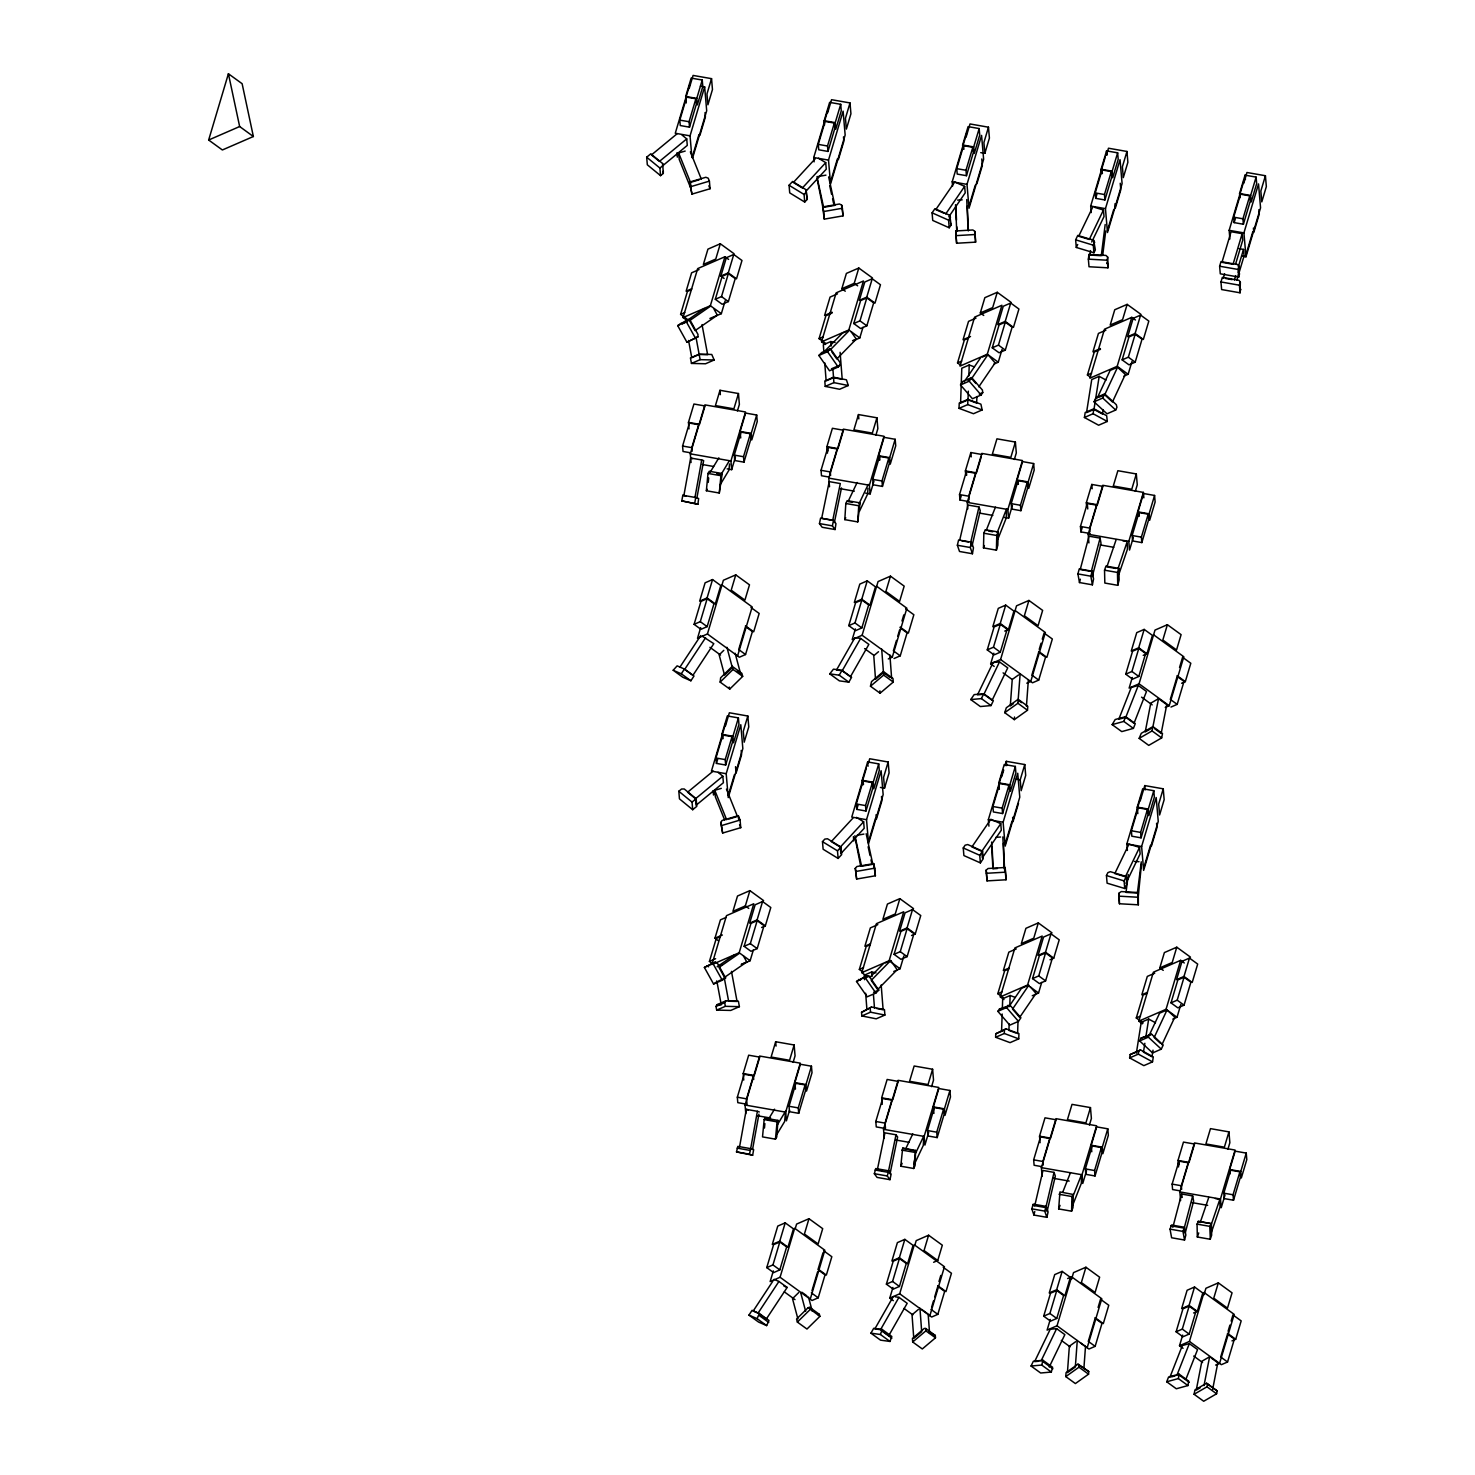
<?xml version="1.0" encoding="UTF-8"?>
<svg xmlns="http://www.w3.org/2000/svg" width="1475" height="1475" viewBox="0 0 1475 1475"><rect width="100%" height="100%" fill="white"/><g stroke="black" fill="none" stroke-linecap="round" stroke-linejoin="round"><path stroke-width="1.5" d="M662.644 165.79L662.681 163.577L650.77 153.824L646.677 157.198L647.322 164.794L660.56 175.654L663.289 173.405L663.326 171.192M983.475 547.889L983.843 533.231L985.245 529.728L998.169 531.977L997.838 545.178L996.399 550.157L983.475 547.889L984.415 545.547M996.399 550.157L996.768 535.499L998.169 531.977M1006.448 511.327L1006.282 517.909L997.838 539.223M1058.663 1208.928L1059.953 1191.929L1073.302 1194.492L1072.97 1207.675L1071.588 1211.196L1058.663 1208.928L1060.046 1205.407M1071.588 1211.196L1071.938 1196.538L1073.302 1194.492M1072.178 1202.383L1072.067 1206.79L1081.341 1183.337L1081.507 1176.755M959.045 408.354L959.229 403.117L967.913 399.356L980.912 404.168L982.166 409.939L973.482 413.719L959.045 408.354L967.729 404.592L982.166 409.939M967.729 404.592L967.913 399.356M974.422 366.906L969.222 364.97L961.792 368.215L960.575 403.117L968.006 399.891L968.319 391.152M968.854 375.885L969.222 364.97M976.911 396.554L976.671 403.099L968.006 399.891M995.625 1037.275L995.754 1033.791L1005.932 1028.794L1018.93 1033.625L1018.746 1038.861L1010.062 1042.641L995.625 1037.275L1004.309 1033.496L1018.746 1038.861M1001.562 1031.468L1002.17 1014.007M1002.392 1007.462L1002.687 998.722L1010.135 995.496L1015.335 997.432M1004.309 1033.496L1004.42 1030.011L1005.932 1028.794M1009.158 1023.871L1008.918 1030.417L1015.851 1032.979M1009.748 1006.411L1010.135 995.496M1017.584 1033.625L1018.045 1020.534M844.806 519.642L845.82 503.491L847.185 500.633L860.109 502.883L857.731 521.91L844.806 519.642L845.728 517.725M857.731 521.91L858.745 505.759L860.109 502.883M867.982 488.28L867.613 494.088L859.446 511.309M900.764 1166.209L902.682 1148.158L915.606 1150.426L915.053 1165.619L913.689 1168.477L900.764 1166.209L902.128 1163.351M913.689 1168.477L915.606 1150.426M914.408 1160.77L914.168 1164.642L923.258 1145.522L923.756 1137.76M1004.715 712.665L1006.319 707.76L1018.174 699.297L1027.78 706.285L1027.485 710.249L1014.302 719.634L1004.715 712.665L1017.898 703.262L1020.147 673.817M1014.302 719.634L1014.505 716.997M1026.434 706.248L1028.37 679.791M1065.78 1376.599L1066.075 1372.635L1077.93 1364.172L1088.753 1371.529L1088.568 1374.165L1075.386 1383.568L1065.78 1376.599L1078.963 1367.196L1079.147 1364.559M1077.266 1340.572L1075.33 1367.012L1067.421 1372.653L1069.357 1346.214L1075.681 1341.697M1083.885 1368.597L1085.489 1346.546M697.822 336.89L698.007 334.456L689.728 319.559L681.044 323.338L677.707 325.643L686.908 342.2L697.822 336.89L686.908 342.2M706.359 490.751L708 473.438L709.309 471.262L722.234 473.53L719.284 493.019L706.359 490.751L707.244 489.313M708.258 482.399L708.682 477.955M719.284 493.019L720.925 475.706L722.234 473.53M729.553 463.943L728.963 470.175L720.242 484.63M764.161 1119.58L762.52 1136.893L775.444 1139.161L776.753 1136.985L777.952 1120.392L765.027 1118.142L764.161 1119.58L777.085 1121.848L777.952 1120.392M764.456 1128.043L764.88 1123.6M775.444 1139.161L777.085 1121.848M785.419 1113.201L784.645 1121.516L777.012 1134.164M748.968 1315.092L757.062 1318.632L759.385 1313.524L752.084 1310.335L748.968 1315.092L758.556 1322.061L766.65 1325.601L768.973 1320.494L759.385 1313.524M1088.366 259.158L1088.937 254.474L1105.973 255.433L1107.67 257.111L1107.928 267.823L1089.011 266.754L1088.366 259.158L1107.282 260.227L1107.928 267.823M1090.486 250.602L1089.933 255.064L1101.29 255.71L1105.181 224.495M1102.673 255.544L1105.734 231.022M1107.282 260.227L1107.67 257.111M1118.787 896.155L1119.175 893.02L1121.258 891.582L1138.294 892.541L1138.35 904.82L1119.433 903.751L1118.787 896.155L1137.704 897.224L1138.35 904.82M1119.433 903.751L1119.175 893.02M1128.264 874.546L1126.033 892.393L1137.391 893.039L1141.281 861.824M1137.704 897.224L1138.294 892.541M1137.944 899.547L1141.484 864M1084.42 417.499L1085.194 412.521L1093.878 408.759L1106.674 415.729L1107.301 421.463L1098.635 425.224L1084.42 417.499L1093.086 413.719L1107.301 421.463M1093.086 413.719L1093.878 408.759M1099.188 376.328L1091.74 379.554L1086.522 412.65L1093.971 409.405L1099.188 376.328L1106.01 380.052M1103.189 409.644L1102.489 414.051L1093.971 409.405M1129.629 1057.888L1130.163 1054.588L1140.525 1049.923L1153.303 1056.893L1152.528 1061.852L1143.844 1065.632L1129.629 1057.888L1138.313 1054.127L1152.528 1061.852M1136.358 1053.168L1141.226 1022.286L1148.675 1019.059L1155.497 1022.765M1138.313 1054.127L1138.829 1050.808L1140.525 1049.923M1144.84 1043.304L1143.457 1052.136L1151.975 1056.782L1153.026 1050.163M1145.891 1036.704L1148.675 1019.059M681.8 500.892L682.814 495.268L695.739 497.536L698.615 498.513L697.915 504.247L681.8 500.892L697.915 504.247M683.884 495.489L690.65 458.024L701.713 459.96L703.649 460.624L696.882 498.089L694.965 497.425L701.713 459.96M694.725 503.159L695.739 497.536M752.637 1155.257L736.504 1151.901L737.832 1146.388L750.757 1148.656L749.429 1154.169L752.637 1155.257L753.651 1149.633L750.646 1148.767L757.394 1111.302L746.313 1109.366L739.565 1146.831M752.563 1149.431L758.924 1114.16M1139.161 738.385L1141.281 733.315L1152.915 726.603L1162.503 733.573L1161.673 737.906L1148.748 745.373L1139.161 738.385L1152.067 730.918L1158.539 698.671L1166.762 704.644L1161.175 733.462L1154.593 728.668M1194.086 1394.281L1194.934 1389.948L1206.55 1383.237L1217.152 1390.907L1216.598 1393.783L1203.692 1401.25L1194.086 1394.281L1206.993 1386.813L1207.564 1383.919M1204.006 1385.597L1209.592 1356.797L1201.848 1361.278L1196.262 1390.077L1200.134 1387.846M1212.653 1389.358L1217.815 1362.771L1211.233 1357.977M819.455 523.588L820.598 518.075L833.522 520.325L835.956 523.662L835.09 529.543L822.165 527.276L819.455 523.588L832.379 525.856L835.09 529.543M832.379 525.856L833.522 520.325M834.352 522.574L841.487 487.948M874.343 1173.713L875.763 1168.55L888.688 1170.818L891.121 1174.137L889.978 1179.668L877.053 1177.4L874.343 1173.713L887.268 1175.962L889.978 1179.668M887.268 1175.962L888.688 1170.818M896.007 1134.791L888.429 1171.574L890.052 1173.805L897.63 1137.004L896.007 1134.791L884.945 1132.855L877.367 1169.638L881.792 1170.412M957.367 545.271L958.602 539.961L971.527 542.21L973.463 547.815L972.449 553.752L959.524 551.484L957.367 545.271L970.292 547.52L972.449 553.752M959.635 540.422L967.895 505.022L978.976 506.957L980.267 510.7L972.007 546.1L970.716 542.358L978.976 506.957M970.292 547.52L971.527 542.21M1031.799 1208.836L1033.237 1204.135L1046.162 1206.403L1048.098 1212.007L1046.863 1217.318L1033.938 1215.05L1031.799 1208.836L1044.724 1211.086L1046.863 1217.318M1034.713 1205.849L1042.972 1170.449L1054.035 1172.385L1055.326 1176.128L1047.066 1211.528L1045.775 1207.804L1054.035 1172.385M1033.938 1215.05L1034.768 1211.51M1044.724 1211.086L1046.162 1206.403M1077.912 573.922L1079.239 568.926L1092.164 571.194L1093.565 578.956L1092.403 584.819L1079.479 582.551L1077.912 573.922L1090.836 576.19L1092.403 584.819M1079.479 582.551L1080.345 579.214M1100.092 538.135L1091.316 571.452L1080.235 569.516L1089.011 536.181L1100.092 538.135L1101.014 543.298L1092.237 576.633M1090.836 576.19L1092.164 571.194M1170.044 1229.154L1171.519 1225.006L1184.443 1227.274L1185.845 1235.036L1184.536 1240.032L1171.611 1237.765L1170.044 1229.154L1182.968 1231.404L1184.536 1240.032M1172.828 1227.329L1181.604 1193.994L1192.685 1195.93L1193.625 1201.111L1185.439 1232.215M1182.968 1231.404L1184.443 1227.274M1192.685 1195.93L1183.909 1229.265L1184.536 1232.713M208.657 140.014L228.404 73.75L242.121 83.706L253.368 136.511L222.375 149.971L208.657 140.014L239.651 126.537L253.368 136.511M686.244 102.973L685.691 96.465L691.167 78.101L702.247 80.037L702.801 86.546L697.325 104.909L696.772 98.401L702.247 80.037M689.876 84.278L675.273 133.248L690.042 135.848L691.904 157.548M679.809 120.12L686.649 97.166L695.887 98.77L696.347 104.209L689.507 127.163L680.27 125.541L679.809 120.12L689.046 121.724L689.507 127.163M689.157 88.537L693.084 75.428L711.54 78.654L712.462 89.514L707.908 104.817L706.967 93.957L711.54 78.654M689.046 121.724L695.887 98.77M690.042 135.848L704.644 86.877L700.422 86.14M692.734 155.483L698.947 134.612M692.715 157.604L706.691 110.754L704.644 86.877M699.924 135.313L705.4 116.949L705.032 112.598M687.442 319.356L680.602 314.378L687.442 291.423L691.572 289.616M686.723 320.223L683.072 317.567L697.675 268.598L724.944 256.742L728.613 259.397M720.316 243.762L715.762 259.065L703.372 264.449L707.926 249.146L720.316 243.762L734.034 253.718M683.072 317.567L710.36 305.712L724.944 256.742M720.851 276.102L726.327 257.738L733.757 254.493L741.98 260.485L736.504 278.849L728.281 272.857L720.851 276.102L724.133 278.48M715.301 299.277L722.16 276.323L728.355 273.631L735.214 278.609L728.373 301.564L722.16 304.256L715.301 299.277L721.515 296.586L728.355 273.631M728.281 272.857L733.757 254.493M688.456 422.385L693.932 404.021L704.995 405.957L699.519 424.321L688.456 422.385L689.009 428.893M709.918 318.434L721.33 313.677L725.128 300.9M690.429 452.77L683.036 451.479L682.575 446.04L689.415 423.085L698.652 424.708L691.812 447.663L692.125 451.276M691.056 462.523L690.318 453.839L704.903 404.869L745.52 411.986L730.936 460.956L731.674 469.658L727.157 468.866M719.984 390.285L715.43 405.588L733.886 408.833L738.459 393.53L719.984 390.285L720.353 394.636M737.426 410.935L739.381 404.39L738.459 393.53M824.525 125.062L824.156 120.729L829.632 102.365L840.713 104.301L841.266 110.809L835.79 129.173L835.237 122.665L840.713 104.301M814.108 161.863L813.739 157.512L828.342 108.542M827.641 112.819L831.55 99.692L850.006 102.937L850.928 113.778L846.373 129.081L845.452 118.24L850.006 102.937M818.275 144.384L825.133 121.429L834.352 123.052L834.813 128.473L827.973 151.427L818.754 149.805L818.275 144.384L827.512 146.007L827.973 151.427M740.708 437.964L740.137 431.438L745.612 413.074L756.693 415.028L757.247 421.537L751.789 439.9L751.217 433.392L756.693 415.028M734.273 455.111L741.114 432.157L750.351 433.761L750.812 439.2L743.972 462.154L734.734 460.532L734.273 455.111L743.511 456.715L743.972 462.154M827.512 146.007L834.352 123.052M731.674 469.658L735.472 456.881M828.508 160.111L843.11 111.141L845.157 135.018L830.554 183.988L828.508 160.111L813.739 157.512M743.511 456.715L750.351 433.761M694.098 624.349L700.938 601.394L707.152 598.703L713.992 603.681L707.152 626.635L700.957 629.327L694.098 624.349L700.293 621.657L707.152 598.703M830.572 181.831L837.413 158.876M707.078 597.928L712.554 579.564L720.777 585.538L715.301 603.902L707.078 597.928L699.648 601.173L705.105 582.809L712.554 579.564M838.39 159.577L843.866 141.213L843.497 136.88M700.68 627.649L697.509 638.288L707.428 633.973L723.377 580.265L735.767 574.863L749.484 584.837L744.912 600.141L731.213 590.166L735.767 574.863M825.926 343.62L819.067 338.642L825.908 315.687L832.103 312.995M821.538 341.831L836.141 292.861L863.428 281.006L848.826 329.976L821.538 341.831L825.207 344.486M845.267 291.202L841.838 288.713L846.392 273.41L858.8 268.026L872.499 277.982M737.592 655.896L752.176 606.926L722.013 585.003M841.838 288.713L854.228 283.329L858.8 268.026M722.215 738.662L721.847 734.329L727.322 715.965L738.403 717.901L738.957 724.409L733.481 742.773L732.928 736.265L738.403 717.901M745.539 654.531L752.397 631.577L745.539 626.598L738.698 649.553L745.539 654.531L739.344 657.242L707.428 633.973M726.032 722.142L711.429 771.112L726.198 773.711L728.244 797.588L742.847 748.618L740.8 724.741L726.198 773.711M715.965 757.984L722.805 735.029L732.043 736.652L732.503 742.072L725.663 765.027L716.426 763.405L715.965 757.984L725.202 759.607L725.663 765.027M725.46 725.903L729.369 712.775L747.825 716.02L748.765 726.88L744.193 742.183L743.271 731.323L747.825 716.02M716.426 763.405L717.68 759.238M853.785 323.541L860.626 300.587L866.821 297.895L873.679 302.873L866.839 325.827L860.626 328.538L853.785 323.541L859.98 320.849L866.821 297.895M714.748 790.747L713.476 795.007L713.107 790.655M725.202 759.607L732.043 736.652M866.747 297.139L872.223 278.775L880.464 284.749L874.988 303.113L866.747 297.139L859.317 300.365L864.793 282.002L872.223 278.775M826.922 446.648L832.398 428.285L843.479 430.221L838.003 448.584L826.922 446.648L827.475 453.157M853.49 340.688L859.796 337.941L862.967 327.303M828.895 477.033L821.501 475.743L821.04 470.304L827.881 447.349L837.118 448.972L830.278 471.926L830.591 475.54M728.263 795.431L734.476 774.559M829.522 486.805L828.784 478.121L843.387 429.151L884.004 436.268L869.402 485.238L870.139 493.922L865.622 493.129M858.468 414.567L853.896 429.87L872.352 433.097L876.924 417.794L858.468 414.567L858.837 418.9M718.233 940.626L714.951 938.229L720.427 919.865L725.995 917.432M712.831 963.912L709.42 961.405L716.26 938.45L720.39 936.662M711.89 964.613L726.493 915.643L753.762 903.769L739.178 952.739L713.992 963.691M875.892 435.217L877.846 428.653L876.924 417.794M962.991 149.325L962.622 144.993L968.098 126.629L979.179 128.565L979.732 135.073L974.256 153.437L973.703 146.928L979.179 128.565M952.592 186.127L952.205 181.794L966.807 132.824M956.759 168.648L963.599 145.693L972.818 147.316L973.297 152.736L966.457 175.691L957.22 174.087L956.759 168.648L965.977 170.27L966.457 175.691M966.107 137.083L970.015 123.955L988.471 127.2L989.412 138.06L984.839 153.363L980.746 152.644M878.989 460.053L878.621 455.701L884.097 437.337L895.159 439.292L895.731 445.8L890.255 464.164L889.683 457.656L895.159 439.292M749.89 890.623L737.5 896.026L732.946 911.329L745.336 905.927L749.89 890.623L763.608 900.598M872.739 479.375L879.579 456.42L888.817 458.024L889.278 463.463L882.437 486.418L873.2 484.796L872.739 479.375L881.976 480.979L882.437 486.418M965.977 170.27L972.818 147.316M870.139 493.922L873.956 481.145M966.992 184.375L981.576 135.405L983.622 159.3L969.02 208.27L966.992 184.375L952.205 181.794M881.976 480.979L888.817 458.024M744.119 946.323L750.978 923.368L757.173 920.677L764.032 925.655L757.191 948.609L750.978 951.301L744.119 946.323L750.332 943.631L757.173 920.677M988.471 127.2L983.917 142.503L984.839 153.363M969.038 206.094L975.27 185.223M762.575 901.538L755.145 904.783L749.669 923.147L757.099 919.902L762.575 901.538L770.798 907.512L765.322 925.876L761.616 927.498M976.856 183.84L982.332 165.477L981.778 158.968M848.789 625.64L855.629 602.685L861.842 599.993L868.683 604.971L861.842 627.926L855.647 630.618L848.789 625.64L854.984 622.948L861.842 599.993M741.741 964.373L750.13 960.723L753.319 950.066M861.769 599.219L867.245 580.855L875.468 586.829L869.992 605.192L861.769 599.219L854.338 602.464L859.796 584.1L867.245 580.855M855.371 628.94L852.2 639.578L862.119 635.264L878.067 581.556L890.457 576.153L904.175 586.128L899.603 601.431L885.903 591.457L890.457 576.153M743.197 1073.56L748.673 1055.197L759.754 1057.132L754.278 1075.496L743.197 1073.56L743.75 1080.069M745.17 1103.945L737.795 1102.655L737.334 1097.216L744.174 1074.261L753.412 1075.883L753.707 1079.497M960.963 365.394L957.533 362.905L964.373 339.951L968.503 338.162M983.733 315.466L980.303 312.977L984.857 297.673L997.266 292.29L1010.965 302.264M747.032 1104.259L746.553 1098.838L753.412 1075.883M745.797 1113.717L745.059 1105.015L759.662 1056.045L800.28 1063.162L785.677 1112.132L786.415 1120.834L789.604 1110.177M997.266 292.29L992.693 307.593L980.303 312.977M775.666 1041.737L771.112 1057.04L789.567 1060.285L794.14 1044.982L775.666 1041.737L776.053 1046.088M901.981 621.012L903.806 614.891M896.487 640.408L893.389 650.844L900.248 655.822L907.088 632.867L900.229 627.889M897.74 636.241L899.603 629.972M888.3 658.919L892.283 657.186L906.867 608.216L876.703 586.294M987.291 354.24L1001.894 305.27L974.606 317.125L960.022 366.095L987.291 354.24L998.262 362.205L1002.06 349.446M862.543 784.645L862.174 780.312L867.65 761.948L878.713 763.884L879.284 770.392L873.808 788.756L873.237 782.248L878.713 763.884M866.36 768.125L851.757 817.095L866.526 819.694L868.572 843.571L883.156 794.601L881.128 770.724L866.526 819.694M856.293 803.967L863.133 781.013L872.37 782.617L872.831 788.056L865.991 811.01L856.754 809.388L856.293 803.967L865.53 805.571L865.991 811.01M868.388 763.128L869.697 758.758L888.153 762.003L889.093 772.863L884.521 788.166L880.428 787.447M992.251 347.823L999.091 324.869L1005.286 322.158L1012.145 327.155L1005.305 350.11L999.11 352.802L992.251 347.823L998.446 345.113L1005.286 322.158M856.754 809.388L858.008 805.221M1005.231 321.402L1010.707 303.039L1018.93 309.012L1013.454 327.376L1005.231 321.402L997.782 324.629L1003.258 306.265L1010.707 303.039M865.53 805.571L872.37 782.617M965.756 475.263L965.388 470.912L970.863 452.548L981.944 454.503M969.204 501.629L959.985 500.007L959.524 494.586L966.365 471.631L975.583 473.235L968.743 496.19L969.057 499.822M959.985 500.007L961.221 495.84M793.108 1062.387L795.062 1055.842L794.14 1044.982M888.153 762.003L883.599 777.307L884.521 788.166M967.803 508.893L967.25 502.385L981.852 453.415L1022.47 460.532L1007.867 509.502L1008.605 518.186L1004.088 517.393M981.336 456.531L976.468 472.867L965.388 470.912M795.449 1089.14L794.896 1082.613L800.372 1064.249L811.453 1066.204L812.006 1072.712L806.53 1091.076L805.977 1084.568L811.453 1066.204M789.033 1106.287L795.873 1083.332L805.092 1084.936L805.571 1090.375L798.712 1113.33L789.494 1111.707L789.033 1106.287L798.252 1107.891L798.712 1113.33M868.591 841.414L875.431 818.459M798.252 1107.891L805.092 1084.936M766.76 1267.615L773.601 1244.66L779.796 1241.968L786.654 1246.947L779.814 1269.901L773.619 1272.612L766.76 1267.615L772.955 1264.923L779.796 1241.968M1015.39 442.058L1010.836 457.361L992.362 454.134L996.934 438.831L1015.39 442.058L1016.312 452.917L1014.357 459.481M862.783 971.933L859.353 969.425L866.194 946.471L870.324 944.682M779.74 1241.213L785.216 1222.849L793.439 1228.822L787.963 1247.186L779.74 1241.213L772.292 1244.439L777.767 1226.075L785.216 1222.849M861.824 972.633L876.427 923.663L903.714 911.79L889.112 960.76L861.824 972.633L865.493 975.288M1101.475 173.607L1101.088 169.256L1106.563 150.893L1117.644 152.828L1118.197 159.355L1112.722 177.719L1112.168 171.192L1117.644 152.828M1091.242 212.566L1090.689 206.058L1105.273 157.088M773.324 1270.915L770.153 1281.572L780.072 1277.258L794.675 1228.288L824.838 1250.21L810.236 1299.18M1095.224 192.912L1102.065 169.957L1111.302 171.579L1111.763 177L1104.922 199.955L1095.685 198.351L1095.224 192.912L1104.462 194.534L1104.922 199.955M1106.527 154.783L1108.481 148.219L1126.955 151.464L1127.877 162.324L1123.305 177.627L1122.383 166.767L1126.955 151.464M1095.685 198.351L1096.939 194.165M1017.455 484.316L1017.086 479.983L1022.562 461.62L1033.643 463.556L1034.196 470.064L1028.72 488.428L1028.167 481.919L1033.643 463.556M1011.205 503.639L1018.045 480.684L1027.282 482.307L1027.743 487.727L1020.903 510.682L1011.666 509.059L1011.205 503.639L1020.442 505.261L1020.903 510.682M795.283 1228.454L796.592 1224.084L808.982 1218.7L822.7 1228.657L818.127 1243.96L804.428 1234.003L808.982 1218.7M1104.462 194.534L1111.302 171.579M1008.605 518.186L1012.422 505.409M899.842 898.644L895.27 913.947L882.88 919.349L887.434 904.046L899.842 898.644L913.541 908.618M1105.457 208.639L1120.041 159.669L1122.088 183.564L1107.485 232.534L1105.457 208.639L1090.689 206.058M1020.442 505.261L1027.282 482.307M1107.522 230.358L1113.736 209.505M894.071 954.343L900.912 931.389L907.107 928.697L913.965 933.675L907.125 956.63L900.93 959.322L894.071 954.343L900.266 951.652L907.107 928.697M987.254 649.903L994.113 626.949L1000.308 624.257L1007.167 629.235L1000.308 652.19L994.113 654.882L987.254 649.903L993.468 647.212L1000.308 624.257M912.527 909.559L905.078 912.804L899.603 931.168L907.051 927.922L912.527 909.559L920.75 915.533L915.274 933.896L911.55 935.519M1005.71 605.119L998.28 608.364L992.804 626.728L1000.234 623.483L1005.71 605.119L1013.933 611.111L1008.458 629.475L1004.752 631.079M994.205 666.423L990.665 663.842L993.837 653.204M893.776 971.472L900.082 968.743L903.88 955.966M822.995 1252.791L818.127 1269.108L826.35 1275.082L831.826 1256.718L823.603 1250.745M811.969 1290.736L817.574 1271.966M990.665 663.842L1000.585 659.528L1016.533 605.819L1028.923 600.436L1042.641 610.392L1038.068 625.695L1024.369 615.739L1028.923 600.436M1090.855 377.471L1087.425 374.982L1094.266 352.027L1100.461 349.317M780.072 1277.258L812.006 1300.507L818.201 1297.816L825.041 1274.861L818.201 1269.883M881.663 1097.824L887.139 1079.46L898.22 1081.396L892.744 1099.76L881.663 1097.824L882.234 1104.332M883.654 1128.209L876.261 1126.918L875.8 1121.479L882.64 1098.525L891.877 1100.147L885.037 1123.102L885.498 1128.541M1127.158 304.366L1122.586 319.669L1110.196 325.053L1114.75 309.75L1127.158 304.366L1140.876 314.322M884.281 1137.981L883.525 1129.297L898.128 1080.327L938.745 1087.444L924.143 1136.414L924.899 1145.098L928.697 1132.321M1131.786 317.346L1104.498 329.202L1089.914 378.172L1117.183 366.316L1131.786 317.346L1135.437 320.001M1122.143 359.882L1128.983 336.927L1135.178 334.235L1142.037 339.213L1135.197 362.168L1129.002 364.86L1122.143 359.882L1128.338 357.19L1135.178 334.235M999.331 789.365L998.778 782.856L1004.254 764.492L1015.335 766.428L1015.888 772.955L1010.412 791.319L1009.859 784.792L1015.335 766.428M988.932 826.166L988.361 819.658L1002.963 770.688M1039.23 649.35L1041.055 643.229M1042.272 639.154L1044.097 633.033L1052.339 639.007L1046.863 657.371L1038.621 651.397M992.915 806.512L999.755 783.557L1008.974 785.179L1009.453 790.6L1002.594 813.555L993.376 811.951L992.915 806.512L1002.133 808.134L1002.594 813.555M1001.746 776.624L1003.701 770.061M1005.01 765.691L1006.3 761.321L1024.775 764.548L1025.697 775.408L1021.143 790.711L1020.202 779.851L1024.775 764.548M1135.123 333.461L1140.599 315.097L1148.822 321.089L1143.346 339.453L1135.123 333.461L1127.674 336.706L1133.15 318.342L1140.599 315.097M1086.319 502.809L1091.795 484.445L1102.876 486.381L1097.4 504.745L1086.319 502.809L1086.688 507.142M1090.154 533.508L1080.917 531.903L1080.456 526.464L1087.296 503.51L1096.533 505.132L1089.675 528.087L1089.988 531.701M1080.917 531.903L1082.152 527.718M1123.95 376.107L1128.154 374.281L1131.97 361.504M1038.713 680.104L1045.554 657.149L1038.695 652.153L1031.855 675.108L1038.713 680.104L1032.5 682.796L1000.585 659.528M1002.133 808.134L1008.974 785.179M1088.919 542.947L1088.181 534.263L1102.784 485.293L1143.402 492.41L1143.862 497.849M1003.129 822.239L1017.732 773.269L1019.778 797.164L1005.176 846.134L1003.129 822.239L988.361 819.658M932.606 1069.246L928.052 1084.549L909.577 1081.304L914.15 1066.001L932.606 1069.246L933.528 1080.106L931.573 1086.651M1005.194 843.958L1012.053 821.003M1018.487 803.34L1013.012 821.704L1012.643 817.371M933.915 1113.404L933.362 1106.895L938.837 1088.532L949.918 1090.468L950.472 1096.976L944.996 1115.34L944.442 1108.831L949.918 1090.468M927.498 1130.551L934.339 1107.596L943.576 1109.218L944.037 1114.639L937.197 1137.594L927.959 1135.971L927.498 1130.551L936.717 1132.173L937.197 1137.594M886.383 1284.153L893.223 1261.199L899.418 1258.507L906.277 1263.485L899.437 1286.44L893.242 1289.132L886.383 1284.153L892.578 1281.462L899.418 1258.507M936.717 1132.173L943.576 1109.218M899.363 1257.732L904.839 1239.369L913.062 1245.361L907.586 1263.725L899.363 1257.732L891.914 1260.977L897.39 1242.614L904.839 1239.369M893.334 1300.673L889.775 1298.092L892.947 1287.454M1136.322 473.954L1131.768 489.258L1113.293 486.013L1117.866 470.709L1136.322 473.954L1137.262 484.814L1135.307 491.359M889.775 1298.092L899.695 1293.778L914.297 1244.808L944.461 1266.73L929.858 1315.718M914.906 1244.992L916.215 1240.622L928.605 1235.22L942.322 1245.195L937.75 1260.498L933.62 1262.287M1133.353 537.306L1129.537 550.064L1128.799 541.38L1143.402 492.41M1138.387 516.213L1138.018 511.862L1143.494 493.498L1154.575 495.453L1155.128 501.961L1149.652 520.325L1149.099 513.816L1154.575 495.453M1132.136 535.517L1138.995 512.562L1148.214 514.185L1148.675 519.624L1141.834 542.579L1132.616 540.956L1132.136 535.517L1141.373 537.14L1141.834 542.579M1002.963 997.432L997.819 993.708L1004.659 970.753L1008.789 968.946M928.605 1235.22L924.051 1250.523L937.75 1260.498M1239.94 197.871L1239.572 193.52L1245.047 175.156L1256.11 177.111L1256.682 183.619L1251.206 201.983L1250.634 195.474L1256.11 177.111M1000.308 996.897L1014.892 947.927L1042.18 936.072L1027.577 985.042L1000.308 996.897L1003.959 999.552M1229.892 239.005L1229.154 230.321L1243.757 181.351M1233.69 217.175L1240.53 194.221L1249.768 195.843L1250.228 201.282L1243.388 224.237L1234.151 222.614L1233.69 217.175L1242.927 218.798L1243.388 224.237M1243.702 183.416L1246.947 172.501L1265.421 175.728L1266.343 186.588L1261.789 201.891L1260.848 191.031L1265.421 175.728M1219.622 266.219L1221.005 261.628L1237.617 264.541L1239 266.403L1238.742 277.06L1220.286 273.815L1219.622 266.219L1238.097 269.464L1238.742 277.06M1234.151 222.614L1235.405 218.448M1141.373 537.14L1148.214 514.185M1220.968 281.965L1222.351 277.374L1238.963 280.287L1240.346 282.149L1240.088 292.806L1221.632 289.561L1220.968 281.965L1239.443 285.21L1240.088 292.806M1223.31 278.074L1224.619 273.705M1242.927 218.798L1249.768 195.843M1242.171 233.677L1233.045 264.283L1221.964 262.329L1231.09 231.723L1242.171 233.677L1242.724 240.185L1235.552 264.228M1245.969 256.798L1243.923 232.902L1258.525 183.933L1260.553 207.827L1245.969 256.798L1241.747 256.06M1038.308 922.908L1033.754 938.211L1021.345 943.613L1025.918 928.31L1038.308 922.908L1052.025 932.882M1234.391 280.029L1235.7 275.641M1238.299 266.901L1243.517 249.423L1239.074 248.648M1238.097 269.464L1239 266.403M1236.898 279.973L1244.07 255.931L1243.517 249.423M938.967 1281.554L940.792 1275.432M931.592 1307.274L933.454 1301.024M934.707 1296.838L937.823 1286.403L944.664 1291.399L937.823 1314.354L931.628 1317.046L899.695 1293.778M1245.988 254.64L1252.828 231.667M1032.537 978.607L1039.377 955.653L1045.572 952.961L1052.431 957.939L1045.591 980.893L1039.396 983.585L1032.537 978.607L1038.732 975.915L1045.572 952.961M1239.443 285.21L1240.346 282.149M1125.738 674.167L1132.579 651.212L1138.774 648.521L1145.632 653.499L1138.792 676.453L1132.579 679.164L1125.738 674.167L1131.933 671.475L1138.774 648.521M1050.993 933.822L1043.544 937.067L1038.068 955.431L1045.517 952.186L1050.993 933.822L1059.216 939.815L1053.74 958.178L1050.016 959.782M1144.176 629.401L1136.746 632.628L1131.27 650.991L1138.7 647.765L1144.176 629.401L1152.418 635.375L1146.942 653.738L1143.217 655.361M1132.302 677.467L1129.131 688.106L1139.05 683.81L1154.999 630.083L1167.389 624.699L1181.106 634.656L1176.552 649.959L1162.835 640.003L1167.389 624.699M1032.26 995.736L1038.547 993.007L1041.719 982.368M1137.815 813.628L1137.243 807.12L1142.719 788.756L1153.8 790.692L1154.353 797.219L1148.878 815.583L1148.324 809.056L1153.8 790.692M1039.525 1136.193L1045.001 1117.829L1056.082 1119.765L1050.606 1138.128L1039.525 1136.193L1040.096 1142.701M1127.398 850.43L1126.845 843.921L1140.802 797.072M1179.539 667.493L1182.581 657.297L1190.804 663.271L1185.328 681.634L1181.604 683.257M1131.38 830.775L1138.221 807.821L1147.458 809.443L1147.919 814.882L1141.078 837.837L1131.841 836.214L1131.38 830.775L1140.618 832.398L1141.078 837.837M1140.212 800.888L1144.784 785.585L1163.24 788.812L1164.162 799.671L1159.608 814.974L1158.686 804.115L1163.24 788.812M1041.516 1166.578L1034.122 1165.268L1033.662 1159.848L1040.502 1136.893L1049.739 1138.516L1042.88 1161.47L1043.194 1165.084M1165.25 707.447L1169.214 705.732L1183.817 656.762L1153.653 634.84M1177.179 704.368L1184.019 681.413L1177.161 676.435L1170.32 699.39L1177.179 704.368L1170.984 707.06M1140.618 832.398L1147.458 809.443M1042.143 1176.331L1041.387 1167.647L1055.989 1118.677L1096.607 1125.794L1082.005 1174.764L1082.761 1183.448L1086.559 1170.671M1141.613 846.503L1156.197 797.533L1158.244 821.428L1143.641 870.397L1141.613 846.503L1126.845 843.921M1143.678 868.222L1150.518 845.267M1151.477 845.986L1156.953 827.622L1156.584 823.271M1090.468 1107.596L1085.895 1122.899L1067.439 1119.672L1072.012 1104.369L1090.468 1107.596L1091.389 1118.456L1089.435 1125.019M1091.777 1151.754L1091.223 1145.245L1096.699 1126.882L1107.78 1128.818L1108.333 1135.344L1102.857 1153.708L1102.304 1147.181L1107.78 1128.818M1085.36 1168.901L1092.201 1145.946L1101.419 1147.568L1101.899 1152.989L1095.04 1175.962L1085.821 1174.34L1085.36 1168.901L1094.579 1170.523L1095.04 1175.962M1043.692 1316.161L1050.532 1293.206L1056.745 1290.514L1063.604 1295.493L1056.745 1318.447L1050.55 1321.139L1043.692 1316.161L1049.905 1313.469L1056.745 1290.514M1143.143 1022.949L1136.285 1017.971L1143.125 995.017L1147.273 993.21M1056.672 1289.74L1062.148 1271.376L1070.371 1277.35L1064.895 1295.714L1056.672 1289.74L1049.241 1292.967L1054.717 1274.603L1062.148 1271.376M1142.424 1023.816L1138.774 1021.161L1153.376 972.191L1180.645 960.336L1184.296 962.991M1094.579 1170.523L1101.419 1147.568M1050.274 1319.443L1047.102 1330.1L1057.022 1325.785L1071.624 1276.815L1101.788 1298.737L1087.186 1347.707L1057.022 1325.785M1163.24 970.366L1159.811 967.877L1164.383 952.573L1176.773 947.19L1190.491 957.146M1071.569 1279.175L1073.523 1272.612L1085.932 1267.228L1099.631 1277.203L1095.077 1292.506L1081.359 1282.531L1085.932 1267.228M1176.773 947.19L1172.219 962.493L1159.811 967.877M1138.774 1021.161L1166.043 1009.306L1180.645 960.336M1171.003 1002.871L1177.843 979.916L1184.056 977.224L1190.897 982.203L1184.056 1005.157L1177.861 1007.867L1171.003 1002.871L1177.197 1000.179L1184.056 977.224M1183.982 976.468L1189.458 958.086L1197.682 964.078L1192.206 982.442L1183.982 976.468L1176.552 979.695L1182.01 961.331L1189.458 958.086M1172.828 1019.096L1177.013 1017.271L1180.83 1004.493M1098.101 1307.44L1100.534 1299.272L1108.776 1305.264L1103.3 1323.628L1095.058 1317.636M1095.151 1346.343L1101.991 1323.388L1095.132 1318.41L1088.292 1341.365L1095.151 1346.343L1088.937 1349.035L1080.548 1342.951M1178.009 1160.456L1183.466 1142.093L1194.547 1144.028L1189.071 1162.392L1178.009 1160.456L1178.562 1166.965M1179.982 1190.841L1172.588 1189.551L1172.127 1184.112L1178.968 1161.157L1188.205 1162.779L1181.364 1185.734L1181.659 1189.348M1180.608 1200.595L1179.852 1191.911L1194.455 1142.941L1235.073 1150.057L1220.47 1199.028L1221.226 1207.712L1225.024 1194.953M1228.933 1131.878L1224.379 1147.181L1205.905 1143.936L1210.477 1128.633L1228.933 1131.878L1229.855 1142.719L1227.901 1149.283M1176.11 1331.796L1182.95 1308.841L1189.145 1306.149L1196.004 1311.128L1189.163 1334.082L1182.95 1336.774L1176.11 1331.796L1182.305 1329.104L1189.145 1306.149M1194.547 1287.011L1187.117 1290.256L1181.641 1308.62L1189.071 1305.375L1194.547 1287.011L1202.789 1293.003L1197.313 1311.367L1193.588 1312.971M1230.076 1173.86L1229.689 1169.509L1235.165 1151.145L1246.246 1153.1L1246.799 1159.608L1241.323 1177.972L1240.77 1171.463L1246.246 1153.1M1223.826 1193.164L1230.666 1170.21L1239.903 1171.832L1240.364 1177.271L1233.524 1200.226L1224.287 1198.603L1223.826 1193.164L1233.045 1194.787L1233.524 1200.226M1183.061 1348.316L1179.502 1345.735L1182.673 1335.096M1179.502 1345.735L1189.422 1341.42L1204.024 1292.45L1234.188 1314.372L1219.585 1363.343L1215.621 1365.076M1233.045 1194.787L1239.903 1171.832M1203.969 1294.81L1205.923 1288.265L1218.332 1282.863L1232.049 1292.838L1227.477 1308.141L1213.759 1298.166L1218.332 1282.863M1228.085 1331.243L1229.91 1325.122M1231.127 1321.047L1232.953 1314.926L1241.176 1320.899L1235.7 1339.263L1231.975 1340.886M1227.55 1361.997L1234.391 1339.042L1227.532 1334.045L1220.692 1357L1227.55 1361.997L1221.355 1364.688L1189.422 1341.42M1104.535 570.18L1105.937 566.087L1118.861 568.354L1119.119 579.933L1117.755 585.317L1104.83 583.049L1104.535 570.18L1117.46 572.447L1117.755 585.317M1116.169 539.592L1106.877 566.879L1115.727 568.447M1117.939 568.834L1127.25 541.546L1122.807 540.772M1117.46 572.447L1118.861 568.354M1118.824 574.457L1127.416 549.272L1127.287 543.482M1197.055 1224.121L1198.474 1221.318L1211.399 1223.586L1211.657 1235.165L1210.256 1239.258L1197.331 1237.009L1197.055 1224.121L1209.979 1226.389L1210.256 1239.258M1200.189 1222.591L1208.763 1197.405M1197.331 1237.009L1198.732 1232.916M1209.979 1226.389L1211.399 1223.586M1112.168 724.631L1115.192 719.523L1125.683 716.647L1135.271 723.617L1133.408 728.392L1121.756 731.6L1112.168 724.631L1123.803 721.422L1133.408 728.392M1123.803 721.422L1125.683 716.647M1125.775 717.311L1138.276 685.488L1146.499 691.48L1134.017 723.285L1125.775 717.311L1118.806 719.228L1131.288 687.424L1138.276 685.488M1166.707 1381.78L1168.587 1377.005L1179.06 1374.128L1188.666 1381.098L1187.947 1385.56L1176.312 1388.768L1166.707 1381.78L1178.359 1378.572L1187.947 1385.56M1169.859 1377.355L1182.342 1345.55L1189.329 1343.614L1197.553 1349.588L1185.9 1379.291M1176.847 1375.419L1189.329 1343.614M1178.359 1378.572L1179.06 1374.128M986.148 530.613L995.422 507.179M997.211 532.549L1006.503 509.115M1062.903 1191.782L1070.481 1172.607M1073.136 1195.856L1081.562 1174.561M1094.063 401.808L1095.98 397.678L1104.664 393.899L1116.317 404.703L1116.962 407.284L1115.69 410.032L1107.006 413.811L1094.063 401.808L1102.747 398.029L1104.664 393.899M1097.253 398.01L1110.103 370.465L1115.69 368.049M1104.701 394.765L1117.552 367.238L1125.314 374.429L1112.463 401.974L1104.701 394.765L1099.115 397.199M1139.659 1040.926L1140.949 1038.179L1151.569 1034.233L1163.203 1045.019L1161.286 1049.149L1152.602 1052.929L1139.659 1040.926L1148.343 1037.146L1159.59 1013.196L1167.038 1009.951L1174.801 1017.16L1161.95 1044.687M1167.038 1009.951L1154.169 1037.497L1160.382 1043.249M857.141 482.473L848.051 501.592L852.495 502.367M859.132 503.528L868.222 484.408M905.521 1149.191L912.785 1133.888M915.68 1153.044L923.866 1135.824M1075.644 239.835L1077.764 235.428L1093.639 240.241L1095.353 249.828L1093.934 252.778L1076.289 247.45L1075.644 239.835L1093.288 245.182L1093.934 252.778M1092.864 206.832L1078.686 236.24L1089.287 239.448L1103.447 210.04L1094.985 207.477M1076.289 247.45L1077.709 244.5M1091.721 242.029L1104.019 216.548L1103.447 210.04M1093.288 245.182L1094.708 242.232M970.753 699.574L974.145 694.614L983.751 693.748L993.339 700.717L990.997 705.585L980.34 706.543L970.753 699.574L981.41 698.597L990.997 705.585M981.41 698.597L983.751 693.748M999.497 661.906L983.899 694.301L992.122 700.275L1007.738 667.88L999.497 661.906L993.117 662.478L977.501 694.872L981.76 694.485M1106.453 875.56L1107.872 872.628L1110.343 871.688L1126.218 876.482L1126.882 884.097L1124.743 888.503L1107.098 883.175L1106.453 875.56L1124.097 880.907L1124.743 888.503M1139.567 847.351L1125.388 876.758L1114.805 873.569L1128.965 844.161L1139.567 847.351L1140.12 853.878L1125.941 883.285M1124.097 880.907L1126.218 876.482M1031.062 1366.034L1033.403 1361.167L1043.009 1360.3L1052.597 1367.27L1051.325 1372.045L1040.668 1373.004L1031.062 1366.034L1041.719 1365.057L1051.325 1372.045M1041.018 1361.038L1056.635 1328.643L1064.858 1334.635L1049.241 1367.012M1041.719 1365.057L1043.009 1360.3M829.761 673.872L833.467 669.152L842.004 670.332L851.591 677.302L848.826 682.151L839.367 680.86L829.761 673.872L839.238 675.181L848.826 682.151M854.947 637.642L836.528 669.982L840.326 670.498M839.238 675.181L842.004 670.332M860.626 638.417L842.207 670.756L850.43 676.748L868.867 644.391L860.626 638.417L856.846 637.901M870.932 1333.179L873.698 1328.33L882.216 1329.491L891.803 1336.479L889.997 1341.457L880.52 1340.148L870.932 1333.179L880.391 1334.488L889.997 1341.457M893.278 1296.543L874.841 1328.901L880.538 1329.676L888.761 1335.649L907.18 1303.31L898.957 1297.336L895.159 1296.802M880.538 1329.676L898.957 1297.336M880.391 1334.488L882.216 1329.491M716.002 1006.448L717.071 1004.659L725.737 1000.88L738.385 1001.193L739.399 1006.669L730.733 1010.43L716.684 1010.098L716.002 1006.448L724.686 1002.668L725.737 1000.88M710.139 472.295L718.86 457.84M728.853 461.601L721.22 474.231L716.795 473.457M767.996 1120.023L774.541 1109.182M776.901 1125.572L785.622 1111.118M720.832 822.497L722.049 820.487L738.311 815.657L740.081 820.063L740.745 827.678L722.658 833.043L720.832 822.497L722.658 833.043M673.19 670.258L677.136 665.852L684.418 669.042L694.006 676.011L690.89 680.768L682.778 677.228L673.19 670.258L681.284 673.798L690.89 680.768M679.846 667.235L700.717 635.578M681.284 673.798L684.418 669.042M705.585 637.698L684.695 669.355L692.918 675.347L713.808 643.672L702.34 636.278M772.826 1281.203L753.19 1311.017L758.039 1313.137L778.911 1281.462L787.152 1287.454L766.263 1319.111L759.68 1314.336M960.52 384.957L962.972 381.361L971.656 377.6L982.387 390.008L982.756 392.59L981.133 394.987L972.449 398.748L960.52 384.957L969.204 381.177L971.656 377.6M964.189 381.785L980.525 357.853M967.913 380.163L971.638 378.559L987.955 354.627L995.109 362.905L978.792 386.837M997.856 1011.334L999.497 1008.955L1010.172 1005.36L1020.903 1017.787L1018.451 1021.364L1009.785 1025.143L997.856 1011.334L1006.54 1007.572L1008.162 1005.176M1008.863 1006.798L1021.419 988.379L1027.006 985.964M1028.868 985.153L1012.532 1009.084L1019.686 1017.363L1036.022 993.431L1030.306 986.812M932.089 212.843L934.929 208.694L949.771 215.295L951.117 225.011L949.218 227.777L932.735 220.439L932.089 212.843L948.572 220.162L949.218 227.777M945.696 214.004L964.632 186.366L954.749 181.978L935.795 209.598L943.705 213.119M948.775 216.825L965.203 192.875L964.632 186.366M948.572 220.162L950.472 217.415M963.249 847.959L965.129 845.193L967.729 844.548L982.571 851.149L983.217 858.745L980.377 862.893L963.894 855.574L963.249 847.959L979.732 855.297L980.377 862.893M981.797 851.333L1000.751 823.695L990.85 819.289L971.896 846.927L981.797 851.333L982.35 857.842L1001.304 830.204L1000.751 823.695M979.732 855.297L982.571 851.149M855.334 868.388L856.864 866.526L873.716 863.594L874.73 868.167L875.376 875.781L856.643 879.045L855.334 868.388L856.643 879.045M861.547 1012.348L871.522 1007.056L884.465 1009.638L884.889 1015.058L876.205 1018.819L861.824 1015.943L861.547 1012.348L871.522 1007.056M789.07 185.278L792.573 181.48L806.069 189.74L807.065 199.512L804.723 202.057L789.715 192.875L789.07 185.278L804.078 194.46L804.723 202.057M815.159 158.839L793.366 182.476L802.363 187.989L825.723 162.656L818.514 158.249M806.032 191.123L826.277 169.164L825.723 162.656M804.078 194.46L806.401 191.916M822.478 841.653L824.802 839.109L827.475 838.759L840.99 847.037L841.635 854.633L838.132 858.432L823.124 849.25L822.478 841.653L837.487 850.835L838.132 858.432M853.066 817.961L831.273 841.598L840.289 847.111L840.842 853.619L864.184 828.305L863.631 821.778L856.422 817.371M840.289 847.111L863.631 821.778M837.487 850.835L840.99 847.037M818.865 355.475L821.778 352.488L830.462 348.727L840.068 362.518L840.16 365.044L838.206 367.017L829.522 370.797L818.865 355.475L827.53 351.695L830.462 348.727M822.939 352.986L842.428 333.129L846.152 331.525M848.365 331.433L830.37 349.759L824.802 352.175M851.149 331.746L856.274 339.102L836.786 358.96L831.66 351.603M856.514 981.483L867.153 975.731L869.181 976.266L878.787 990.057L875.873 993.044L867.189 996.805L856.514 981.483L867.153 975.731M869.789 977.482L883.285 963.747M723.801 650.328L719.155 654.882L724.557 675.126L732.319 667.53L726.917 647.285M732.264 666.387L720.63 677.799L720.15 682.114L729.756 689.083L742.681 676.398L741.87 673.356L732.264 666.387L733.075 669.429L742.681 676.398M720.15 682.114L733.075 669.429M798.694 1292.579L792.499 1298.664L797.901 1318.908M808.208 1307.624L796.555 1319.037L797.367 1322.079L806.972 1329.049L819.897 1316.364L819.362 1314.336L809.757 1307.366L808.208 1307.624L819.897 1316.364M797.367 1322.079L810.31 1309.394L809.757 1307.366M986.222 870.176L988.047 868.498L1005.157 867.503L1005.803 875.099L1006.024 879.782L987.015 880.888L986.222 870.176L987.015 880.888M878.51 651.71L873.772 655.711L875.523 679.293L883.433 672.6L890.015 677.394M870.471 686.225L871.541 681.579L883.396 671.549L893.002 678.518L893.26 682.058L880.077 693.213L870.471 686.225L883.654 675.089L881.681 649.037M918.353 1309.468L912.029 1314.815L913.781 1338.397L921.691 1331.704L919.939 1308.141M912.693 1341.992L925.876 1330.856L925.71 1328.496L924.29 1328.422L912.435 1338.452L912.693 1341.992L922.299 1348.961L935.482 1337.825L935.297 1335.465L925.71 1328.496M677.08 133.782L651.471 154.912L659.417 161.42L686.723 138.89L681.966 134.981M660.56 175.654L659.915 168.058L687.276 145.398L686.723 138.89M678.813 791.264L681.542 789.014L684.234 788.978L696.145 798.731L696.79 806.346L692.697 809.72L679.459 798.86L678.813 791.264L692.052 802.123L692.697 809.72M713.181 771.112L687.59 792.222L695.536 798.731L696.089 805.258L723.395 782.727L722.824 776.219L718.067 772.31M695.536 798.731L722.824 776.219M692.052 802.123L696.145 798.731M1018.561 674.942L1012.237 679.459L1010.301 705.917L1013.454 703.649M704.386 308.496L682.132 323.892L687.7 321.458M677.707 325.643L689.728 319.559M709.973 306.542L689.562 320.665L695.094 330.603L717.366 315.208L714.047 309.234M704.386 967.453L715.283 962.143L717.311 963.028L725.608 977.925L722.271 980.23L713.587 984.009L704.386 967.453L715.283 962.143M717.127 966.807L733.831 955.265M739.418 953.311L719.007 967.434L724.52 977.372L746.793 961.977L743.474 956.003M713.587 984.009L716.924 981.705M1158.539 698.671L1150.777 703.151L1145.208 731.95L1151.016 728.595M699.039 269.593L691.609 272.82L686.133 291.183L691.701 288.768M680.602 314.378L684.732 312.571M684.972 321.181L690.54 318.748M837.505 293.857L830.075 297.083L824.599 315.447L832.047 312.221M691.462 363.422L700.127 359.66L714.177 359.992L711.761 354.479L699.113 354.184L690.429 357.946L691.462 363.422L705.511 363.772L714.177 359.992M819.067 338.642L823.197 336.835M835.071 342.421L830.757 341.555L823.327 344.8L823.843 351.566M852.55 340.707L856.274 339.102M831.476 368.805L840.16 365.044M975.989 318.121L968.54 321.366L963.064 339.729L970.513 336.484M825.226 386.395L833.91 382.633L848.291 385.51L846.429 379.812L833.486 377.213L824.802 380.992L825.226 386.395L839.607 389.271L848.291 385.51M957.533 362.905L961.663 361.117M982.387 357.061L987.955 354.627M994.058 364.03L998.262 362.205M1105.881 330.197L1098.432 333.424L1092.957 351.788L1100.405 348.561M979.289 394.102L982.756 392.59M1087.425 374.982L1091.555 373.175M894.034 658.532L900.248 655.822M1026.784 683.183L1030.748 681.468L1045.351 632.498L1015.187 610.558M714.951 938.229L722.381 935.003M709.42 961.405L715.615 958.713M718.122 966.328L721.847 964.724M741.224 964.392L746.793 961.977M718.657 980.949L725.608 977.925M877.809 924.659L870.361 927.886L864.885 946.249L870.471 943.816M716.684 1010.098L725.368 1006.319L739.399 1006.669M859.353 969.425L863.483 967.637M885.147 962.935L888.872 961.313M876.003 972.836L871.688 971.97L864.239 975.215L864.59 979.713M863.981 978.533L869.181 976.266M873.587 992.325L878.787 990.057M861.824 1015.943L870.508 1012.182L884.889 1015.058M1016.275 948.923L1008.826 952.149L1003.35 970.513L1008.937 968.098M997.819 993.708L1001.949 991.901M1003.24 1008.384L1010.172 1005.36M995.754 1033.791L1004.42 1030.011M1154.741 973.187L1147.31 976.413L1141.834 994.777L1147.403 992.362M1136.285 1017.971L1140.415 1016.164M1151.569 1034.233L1140.949 1038.179M1130.163 1054.588L1138.829 1050.808M1067.642 1278.548L1071.624 1276.815M678.666 152.994L690.503 182.365L691.056 188.892L679.237 159.503L678.666 152.994L685.174 151.058M689.562 182.089L705.824 177.277L708.221 178.198L709.401 181.13L710.047 188.745L691.978 194.11L689.562 182.089L691.978 194.11M690.503 182.365L699.187 179.802M691.332 186.495L709.401 181.13M724.631 819.916L715.338 796.813L714.785 790.305L721.293 788.369M728.779 819.049L737.463 816.468L726.474 789.18M722.013 825.428L740.081 820.063M1171.593 1376.876L1175.096 1375.898M825.926 175.156L816.947 176.723L823.622 207.311L834.868 205.357L828.655 176.945M824.304 219.13L823.658 211.533L842.372 208.252L841.709 205.209L839.496 203.993L822.644 206.942L824.304 219.13L843.018 215.866L842.372 208.252M857.159 835.274L863.908 834.094M855.998 871.448L874.73 868.167M817.795 1314.594L819.362 1314.336M1056.635 1328.643L1050.237 1329.233L1034.62 1361.609L1038.879 1361.241M957.607 200.102L962.179 199.844M955.745 230.967L972.855 229.971L974.828 231.409L975.473 239.005L975.602 242.14L956.611 243.246L955.745 230.967L956.611 243.246M955.947 235.65L974.957 234.525L975.602 242.14M996.012 837.302L1000.566 837.026M997.413 868.498L992.859 868.775L991.643 842.022M986.369 873.292L1005.36 872.186L1006.024 879.782M717.071 1004.659L721.275 1004.752M935.297 1335.465L929.103 1331.907M1134.478 861.437L1139.013 861.695M999.497 1008.955L1001.488 1009.14M685.691 96.465L696.772 98.401M824.156 120.729L835.237 122.665M962.622 144.993L973.703 146.928M1101.088 169.256L1112.168 171.192M1239.572 193.52L1250.634 195.474M1229.154 230.321L1243.923 232.902M1225.522 278.462L1232.178 279.642M740.137 431.438L751.217 433.392M878.621 455.701L889.683 457.656M1017.086 479.983L1028.167 481.919M1138.018 511.862L1149.099 513.816M682.575 446.04L691.812 447.663M821.04 470.304L830.278 471.926M959.524 494.586L968.743 496.19M690.318 453.839L730.936 460.956M828.784 478.121L869.402 485.238M967.25 502.385L1007.867 509.502M1080.456 526.464L1089.675 528.087M702.34 464.514L713.623 466.487M840.805 488.778L854.338 491.157M979.271 513.042L992.822 515.42M1088.181 534.263L1128.799 541.38M708 473.438L720.925 475.706M1100.203 544.939L1113.754 547.299M845.82 503.491L858.745 505.759M988.361 531L992.786 531.774M983.843 533.231L996.768 535.499M961.847 540.809L968.503 541.97M1016.109 779.132L1020.202 779.851M721.847 734.329L732.928 736.265M998.778 782.856L1009.859 784.792M1137.243 807.12L1148.324 809.056M862.174 780.312L873.237 782.248M794.896 1082.613L805.977 1084.568M933.362 1106.895L944.442 1108.831M1091.223 1145.245L1102.304 1147.181M1229.689 1169.509L1240.77 1171.463M737.334 1097.216L746.553 1098.838M875.8 1121.479L885.037 1123.102M745.059 1105.015L785.677 1112.132M883.525 1129.297L924.143 1136.414M1033.662 1159.848L1042.88 1161.47M1172.127 1184.112L1181.364 1185.734M757.081 1115.69L770.632 1118.05M895.565 1139.954L909.098 1142.332M767.461 1119.525L771.757 1120.281M1041.387 1167.647L1082.005 1174.764M1179.852 1191.911L1220.47 1199.028M1215.418 1198.567L1219.843 1199.359L1210.551 1226.647L1210.717 1234.372L1220.009 1207.085L1219.88 1201.277M915.957 1151.09L902.682 1148.158M901.76 1150.076L914.684 1152.344M1053.408 1178.304L1069.209 1181.088M1191.892 1202.586L1207.675 1205.352M1059.013 1194.271L1071.938 1196.538M1197.977 1221.392L1210.901 1223.66M875.117 1170.025L888.042 1172.293M737.187 1148.14L750.111 1150.408M1170.929 1225.817L1183.853 1228.085M736.504 1151.901L749.429 1154.169M1032.611 1205.296L1045.535 1207.546M876.648 1008.476L883.119 1009.767L881.183 984.968M858.468 979.492L860.515 980.027M1088.753 1371.529L1077.93 1364.172M690.65 458.024L692.568 458.688M682.814 495.268L685.82 496.135M757.394 1111.302L759.312 1111.966M746.313 1109.366L748.249 1110.011M706.599 965.904L708.645 966.789M774.062 1279.341L778.911 1281.462M783.907 1286.034L787.152 1287.454M1217.152 1390.907L1206.55 1383.237M1128.338 357.19L1135.197 362.168M1117.183 366.316L1128.154 374.281M998.446 345.113L1005.305 350.11M854.228 283.329L857.657 285.818M859.98 320.849L866.839 325.827M848.826 329.976L859.796 337.941M721.515 296.586L728.373 301.564M710.36 305.712L721.33 313.677M1138.7 647.765L1146.942 653.738M1177.105 675.661L1185.328 681.634M1131.933 671.475L1138.792 676.453M1139.05 683.81L1169.214 705.732M1141.558 697.14L1152.196 704.884M1152.067 730.918L1161.673 737.906M1000.234 623.483L1008.458 629.475M993.468 647.212L1000.308 652.19M1003.092 672.877L1011.961 679.33M905.632 608.769L913.855 614.743L908.379 633.107L900.156 627.133M1018.211 700.275L1021.493 702.653M1017.898 703.262L1027.485 710.249M854.984 622.948L861.842 627.926M862.119 635.264L892.283 657.186M864.608 648.613L873.495 655.047M883.654 675.089L893.26 682.058M750.941 607.479L759.164 613.453L753.688 631.816L745.465 625.842M700.293 621.657L707.152 626.635M709.918 647.322L720.574 655.047M737.242 671.107L740.542 673.503L735.14 653.259M1177.197 1000.179L1184.056 1005.157M1166.043 1009.306L1177.013 1017.271M1045.517 952.186L1053.74 958.178M1038.732 975.915L1045.591 980.893M1027.577 985.042L1038.547 993.007M907.051 927.922L915.274 933.896M900.266 951.652L907.125 956.63M889.112 960.76L900.082 968.743M745.336 905.927L748.765 908.416M757.099 919.902L765.322 925.876M750.332 943.631L757.191 948.609M739.178 952.739L750.13 960.723M1189.071 1305.375L1197.313 1311.367M1227.477 1333.289L1235.7 1339.263M1182.305 1329.104L1189.163 1334.082M1193.699 1356.06L1202.568 1362.513M1206.993 1386.813L1216.598 1393.783M1179.613 1375.401L1189.2 1382.37M1049.905 1313.469L1056.745 1318.447M1061.299 1340.406L1070.168 1346.859M943.226 1267.283L951.449 1273.257L945.973 1291.621L937.75 1285.647M1078.963 1367.196L1088.568 1374.165M1043.286 1361.831L1052.892 1368.8M892.578 1281.462L899.437 1286.44M930.965 1309.357L937.823 1314.354M921.58 1309.339L928.162 1314.114L929.6 1333.4M903.972 1308.417L912.841 1314.87M925.876 1330.856L935.482 1337.825M882.234 1331.243L891.84 1338.231M772.955 1264.923L779.814 1269.901M811.342 1292.838L818.201 1297.816M801.902 1292.247L806.825 1295.824M784.35 1291.879L795.007 1299.622M759.146 1315.46L768.752 1322.43M757.062 1318.632L766.65 1325.601M646.677 157.198L659.915 168.058M1102.747 398.029L1115.69 410.032M1148.343 1037.146L1161.286 1049.149M1106.619 263.029L1108.315 264.707M971.638 378.559L975.915 383.518M969.204 381.177L981.133 394.987M1006.54 1007.572L1018.451 1021.364M1238.263 272.137L1239.645 274M1239.608 287.883L1240.991 289.745M827.53 351.695L838.206 367.017M865.198 977.704L875.873 993.044M686.391 321.863L695.592 338.439M713.052 963.673L722.271 980.23M708.867 185.795L710.047 188.745M690.374 151.87L701.344 179.157M739.565 824.728L740.745 827.678M714.785 790.305L726.622 819.694M950.416 222.891L951.117 225.011M765.027 1118.142L765.304 1119.138M729.203 687.055L729.756 689.083M808.484 1297.023L812.264 1311.201M800.796 1293.077L805.645 1311.293M843.018 215.866L841.709 205.209M829.688 185.647L831.605 194.387M832.564 198.756L833.504 203.126M823.714 211.644L817.132 178.899M866.157 833.707L872.831 864.295L861.603 866.249L854.91 835.661M875.376 875.781L873.716 863.594M868.13 846.779L870.047 855.518M871.006 859.888L871.965 864.258M860.718 866.212L855.094 837.837M228.404 73.75L239.651 126.537M702.026 324.592L707.631 354.664L699.205 354.461L691.757 357.688L688.567 340.504M695.997 337.277L700.127 359.66M731.471 971.361L737.058 1001.433L728.632 1001.23L724.243 977.612M724.686 1002.668L725.368 1006.319M716.795 980.838L721.201 1004.475M1181.604 1193.994L1182.231 1197.442M807.065 199.512L806.069 189.74M1258.894 209.671L1259.263 214.023L1253.805 232.386L1253.418 228.035M1245.047 175.156L1245.416 179.507M1120.244 183.232L1120.797 189.759L1115.321 208.123L1114.953 203.771M1138.995 512.562L1139.29 516.195M1106.563 150.893L1106.932 155.244M1102.065 169.957L1102.378 173.589M1178.968 1161.157L1179.281 1164.771M1144.784 785.585L1145.153 789.918M1093.639 240.241L1094.303 247.837M1088.937 254.474L1089.269 258.273M1091.795 484.445L1092.164 488.778M1087.296 503.51L1087.757 508.949M1018.045 480.684L1018.358 484.298M963.599 145.693L963.912 149.307M1006.3 761.321L1006.688 765.654M970.863 452.548L971.232 456.9M949.771 215.295L950.25 220.992M966.365 471.631L966.66 475.245M879.579 456.42L879.893 460.034M881.497 796.445L881.884 800.796L876.408 819.16L876.021 814.808M867.65 761.948L868.019 766.281M863.133 781.013L863.447 784.626M827.881 447.349L828.194 450.981M853.417 836.638L853.804 840.99M741.188 750.462L741.556 754.813L736.08 773.177L735.527 766.668M738.311 815.657L738.643 819.455M676.951 152.792L677.32 157.143M722.805 735.029L723.119 738.643M662.681 163.577L663.289 173.405M840.105 352.304L842.207 379.352L833.578 377.637L826.147 380.863L824.728 362.832M830.757 341.555L831.107 346.072M832.877 368.621L833.91 382.633M871.688 971.97L872.038 976.487M873.44 994.519L874.491 1008.033M870.232 1008.568L870.508 1012.182M865.659 993.247L866.876 1009.029M889.904 655.011L891.656 678.592M879.893 690.853L880.077 693.213M1005.157 867.503L1005.36 872.186M1003.406 843.423L1004.604 870.158M1002.852 836.897L1004.254 868.111M974.828 231.409L974.957 234.525M967.287 206.094L968.393 230.616M966.733 199.586L968.153 230.782M992.103 846.3L993.099 868.591M955.892 206.758L956.501 220.125M956.796 226.818L956.998 231.28M955.542 204.693L956.74 231.446M829.227 481.624L821.649 518.407L832.73 520.362L840.308 483.56L829.227 481.624M890.716 960.502L871.227 980.359L877.643 989.559L897.132 969.702L890.716 960.502"/></g></svg>
